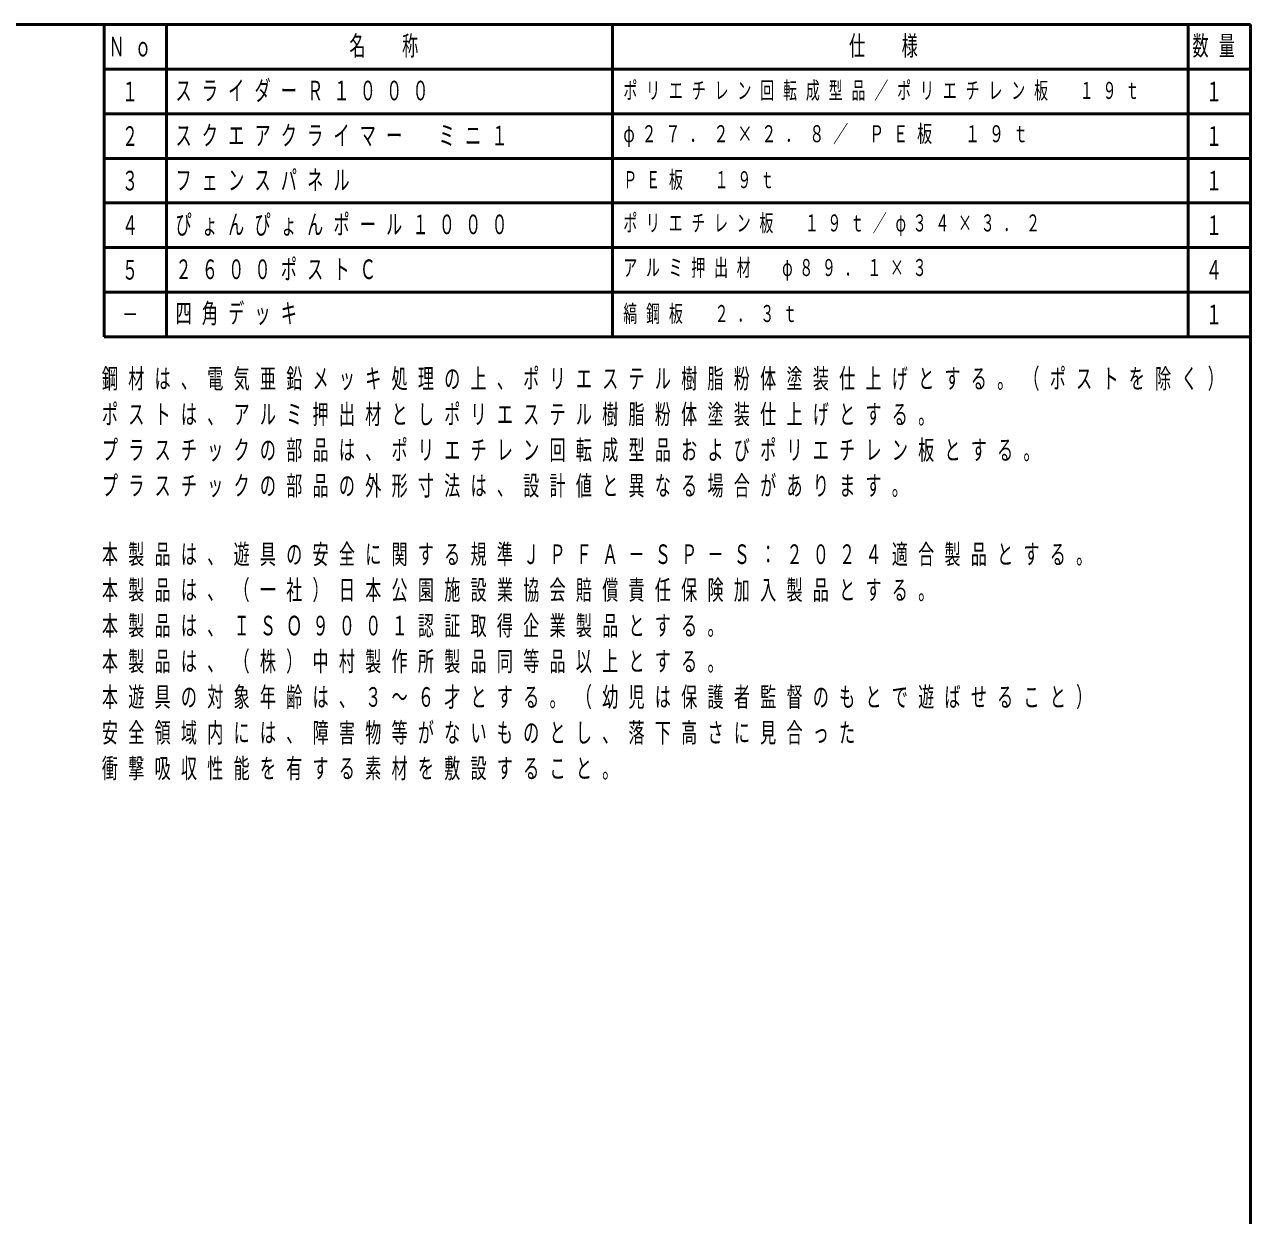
# Model space of a CAD drawing. Units: millimetres on the paper. Extents: x -385 to 0, y -594 to 267.
# Drawn here: x -137.4 to 0, y 133.5 to 267 of the extents above; entities that cross this region are included whole.
import ezdxf
from ezdxf.enums import TextEntityAlignment as Align

# ---------------------------------------------------------------- set-up
doc = ezdxf.new("R2010")
doc.units = ezdxf.units.MM
doc.layers.add('LY_1', color=7, linetype='Continuous', lineweight=13)
doc.styles.add('ＭＳ ゴシック', font='')
doc.styles.get('ＭＳ ゴシック').set_extended_font_data('MS Gothic')

msp = doc.modelspace()

# ---------------------------------------------------------------- linework, layer by layer
at = {"layer": 'LY_1', "lineweight": 50}
for p, q in [((0, 267), (-385, 267)), ((0, 0), (0, 267))]:
    msp.add_line(p, q, dxfattribs=at)
at = {"layer": 'LY_1', "color": 140, "lineweight": 50}
for p, q in [((-128.5, 232), (-128.5, 267)), ((-128.5, 267), (0, 267)), ((-121.5, 232), (-121.5, 267)), ((-71.5, 232), (-71.5, 267)), ((-7, 232), (-7, 267)), ((0, 232), (0, 267)), ((-128.5, 262), (0, 262)), ((-128.5, 257), (0, 257)), ((-128.5, 252), (0, 252)), ((-128.5, 247), (0, 247)), ((-128.5, 242), (0, 242)), ((-128.5, 237), (0, 237)), ((-128.5, 232), (0, 232))]:
    msp.add_line(p, q, dxfattribs=at)

# ---------------------------------------------------------------- texts
at = {"layer": 'LY_1', "style": 'ＭＳ ゴシック', "width": 0.6}
for s, p in [('１', (-126.5, 259.5)), ('１', (-5, 259.5)), ('２', (-126.5, 254.5)), ('１', (-5, 254.5)), ('３', (-126.5, 249.5)), ('１', (-5, 249.5)), ('４', (-126.5, 244.5)), ('１', (-5, 244.5)), ('５', (-126.5, 239.5)), ('４', (-5, 239.5)), ('１', (-5, 234.5)), ('－', (-126.5, 234.5))]:
    msp.add_text(s, height=2.199, dxfattribs=at).set_placement(p, align=Align.MIDDLE_LEFT)
at = {"layer": 'LY_1', "style": 'ＭＳ ゴシック'}
for s, insert, char_height, attachment_point in [('\\T1.64;\\W0.6;Ｎｏ', (-128, 264.5), 2.199, 4), ('\\T1.64;\\W0.6;名\u3000称', (-101, 264.5), 2.199, 4), ('\\T1.64;\\W0.6;仕\u3000様', (-45, 264.5), 2.199, 4), ('\\T1.64;\\W0.6;数量', (-6.5, 264.5), 2.199, 4), ('\\T1.64;\\W0.6;スライダーＲ１０００', (-120.5, 259.5), 2.199, 4), ('\\T1.64;\\W0.6;ポリエチレン回転成型品／ポリエチレン板\u3000１９ｔ', (-70.3, 259.5), 1.906, 4), ('\\T1.64;\\W0.6;スクエアクライマー\u3000ミニ１', (-120.5, 254.5), 2.199, 4), ('\\T1.59;\\W0.65;φ２７．２×２．８／\\~ＰＥ板\u3000１９ｔ', (-70.3, 254.5), 1.906, 4), ('\\T1.64;\\W0.6;フェンスパネル', (-120.5, 249.5), 2.199, 4), ('\\T1.64;\\W0.6;ＰＥ板\u3000１９ｔ', (-70.3, 249.5), 1.906, 4), ('\\T1.64;\\W0.6;ぴょんぴょんポール１０００', (-120.5, 244.5), 2.199, 4), ('\\T1.63;\\W0.6;ポリエチレン板\u3000１９ｔ／φ３４×３．２', (-70.3, 244.5), 1.906, 4), ('\\T1.64;\\W0.6;２６００ポストＣ', (-120.5, 239.5), 2.199, 4), ('\\T1.63;\\W0.6;アルミ押出材\u3000φ８９．１×３', (-70.3, 239.5), 1.906, 4), ('\\T1.64;\\W0.6;四角デッキ', (-120.5, 234.5), 2.199, 4), ('\\T1.64;\\W0.6;縞鋼板\u3000２．３ｔ', (-70.3, 234.5), 1.906, 4), ('\\T1.64;\\W0.6;鋼材は、電気亜鉛メッキ処理の上、ポリエステル樹脂粉体塗装仕上げとする。（ポストを除く）', (-128.75, 228.414), 2.199, 1), ('\\T1.64;\\W0.6;ポストは、アルミ押出材としポリエステル樹脂粉体塗装仕上げとする。', (-128.75, 224.414), 2.199, 1), ('\\T1.64;\\W0.6;プラスチックの部品は、ポリエチレン回転成型品およびポリエチレン板とする。', (-128.75, 220.414), 2.199, 1), ('\\T1.64;\\W0.6;プラスチックの部品の外形寸法は、設計値と異なる場合があります。', (-128.75, 216.414), 2.199, 1), ('\\T1.64;\\W0.6;本製品は、遊具の安全に関する規準ＪＰＦＡ－ＳＰ－Ｓ：２０２４適合製品とする。', (-128.75, 208.725), 2.199, 1), ('\\T1.64;\\W0.6;本製品は、（一社）日本公園施設業協会賠償責任保険加入製品とする。', (-128.75, 204.725), 2.199, 1), ('\\T1.64;\\W0.6;本製品は、ＩＳＯ９００１認証取得企業製品とする。', (-128.75, 200.725), 2.199, 1), ('\\T1.64;\\W0.6;本製品は、（株）中村製作所製品同等品以上とする。', (-128.75, 196.725), 2.199, 1), ('\\T1.64;\\W0.6;本遊具の対象年齢は、３～６才とする。（幼児は保護者監督のもとで遊ばせること）', (-128.75, 192.725), 2.199, 1), ('\\T1.64;\\W0.6;安全領域内には、障害物等がないものとし、落下高さに見合った', (-128.75, 188.725), 2.199, 1), ('\\T1.64;\\W0.6;衝撃吸収性能を有する素材を敷設すること。', (-128.75, 184.725), 2.199, 1)]:
    msp.add_mtext(s, dxfattribs=dict(at, insert=insert, char_height=char_height, attachment_point=attachment_point))

doc.saveas('drawing.dxf')
